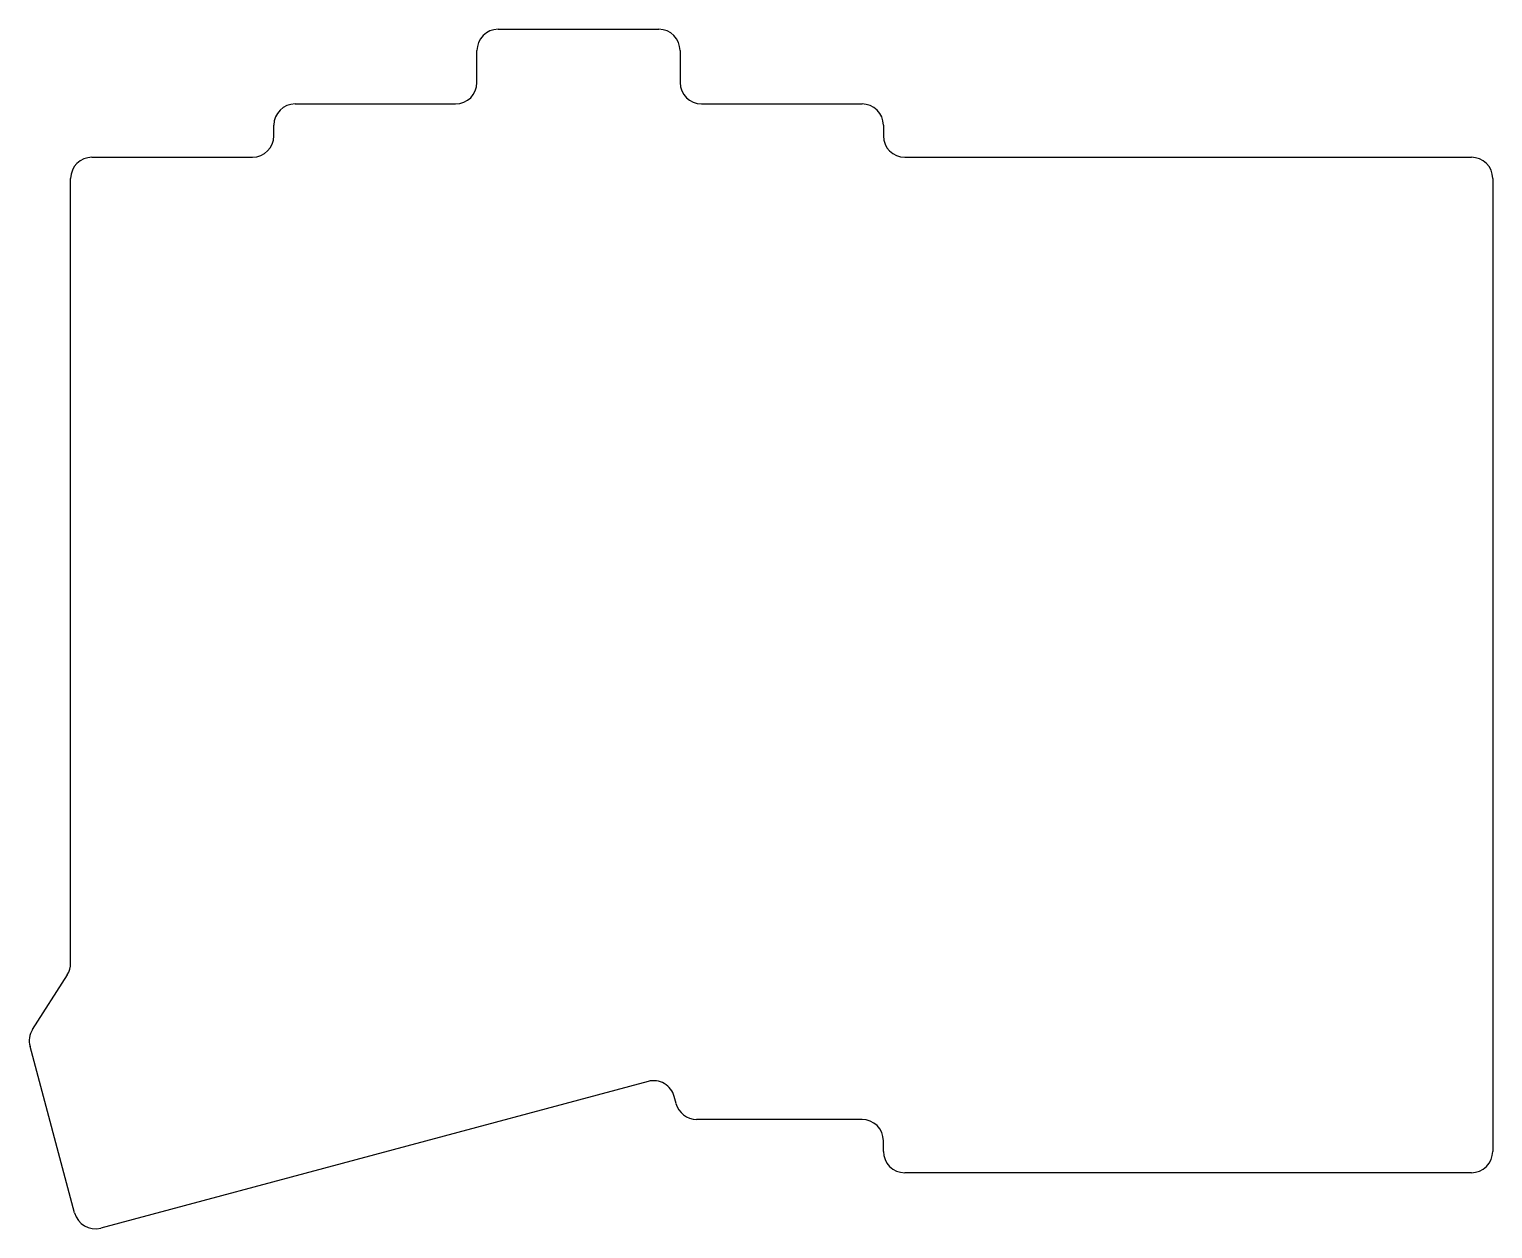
# Model space of a CAD drawing. Header units: millimetres. Extents: x 237 to 374, y -215 to -102.
import ezdxf

# ---------------------------------------------------------------- set-up
doc = ezdxf.new("R2010")
doc.units = ezdxf.units.MM

msp = doc.modelspace()

# ---------------------------------------------------------------- linework, layer by layer
for p, q in [((280.57, -102.28), (295.62, -102.28)), ((278.57, -107.28), (278.57, -104.28)), ((297.62, -104.28), (297.62, -107.28)), ((261.52, -109.28), (276.57, -109.28)), ((299.62, -109.28), (314.68, -109.28)), ((259.52, -112.28), (259.52, -111.28)), ((316.68, -111.28), (316.68, -112.28)), ((242.47, -114.28), (257.52, -114.28)), ((318.68, -114.28), (371.82, -114.28)), ((335.73, -114.28), (335.73, -114.28)), ((240.47, -189.89), (240.47, -116.28)), ((373.82, -116.28), (373.82, -207.53)), ((236.9, -196.1), (240.16, -190.97)), ((240.84, -213.31), (236.66, -197.69)), ((294.62, -200.97), (243.29, -214.72)), ((297.24, -203.03), (297.07, -202.4)), ((314.68, -204.53), (299.17, -204.53)), ((316.68, -207.53), (316.68, -206.53)), ((371.82, -209.53), (318.68, -209.53))]:
    msp.add_line(p, q)
for centre, start, end in [((280.57, -104.28), 90, 180), ((295.62, -104.28), 0, 90), ((276.57, -107.28), 270, 0), ((299.62, -107.28), 180, 270), ((261.52, -111.28), 90, 180), ((314.68, -111.28), 0, 90), ((257.52, -112.28), 270, 0), ((318.68, -112.28), 180, 270), ((242.47, -116.28), 90, 180), ((371.82, -116.28), 0, 90), ((238.47, -189.89), 327.5483, 0), ((238.59, -197.17), 147.5483, 195), ((295.13, -202.9), 14.6028, 105), ((299.17, -202.53), 194.6028, 270), ((314.68, -206.53), 0, 90), ((318.68, -207.53), 180, 270), ((371.82, -207.53), 270, 0), ((242.77, -212.79), 195, 285)]:
    msp.add_arc(centre, 2, start, end)

doc.saveas('drawing.dxf')
